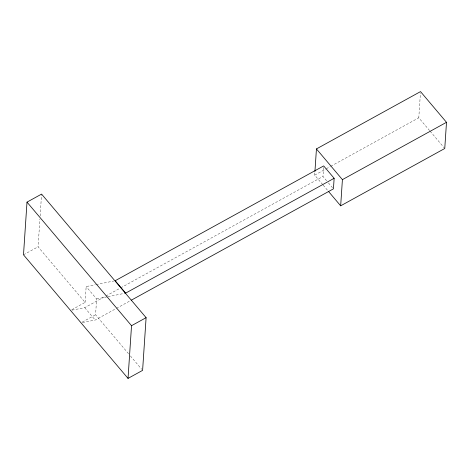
<?xml version="1.0" encoding="UTF-8"?>
<svg xmlns="http://www.w3.org/2000/svg" width="470" height="470" viewBox="0 0 470 470"><rect width="100%" height="100%" fill="white"/><g stroke="black" fill="none" stroke-linecap="round" stroke-linejoin="round"><path stroke-width="0.35" stroke-dasharray="2.35 1.76" d="M71.793 309.724L85.105 302.392L38.076 246.797L39.926 218.985M40.12 216.053L41.577 194.098M85.105 302.392L86.157 286.571L95.363 284.72M128.51 353.71L95.575 314.771L96.626 298.955L86.157 286.571M322.726 184.61L314.7 175.122L314.894 172.208M326.609 180.774L322.966 176.467L323.577 167.314M429.651 130.631L418.788 117.788L420.433 93.054M23.5 254.828L38.076 246.797M314.7 175.122L325.622 169.106M326.262 168.748L330.122 166.627M330.762 166.274L418.788 117.788M71.951 310.147L84.753 307.674L105.304 296.358M105.944 296L120.067 288.222M120.714 287.869L322.966 176.467M82.268 322.103L95.575 314.771M82.42 322.526L95.228 320.052L115.773 308.737M116.413 308.385L130.542 300.6M96.074 284.579L113.781 281.019M96.626 298.955L107.254 296.817M107.959 296.676L125.666 293.115M430.12 131.189L444.291 147.933M328.43 182.93L332.531 187.771M323.201 185.168L327.919 190.75M130.39 355.931L141.664 369.261M84.753 307.674L95.228 320.052"/><path stroke-width="0.7" d="M27.002 202.129L23.5 254.828L128.028 378.397L142.604 370.372L146.105 317.673L41.577 194.098L27.002 202.129L131.53 325.698L128.028 378.397M314.941 171.485L316.439 148.931L420.527 91.603L446.5 122.306L444.761 148.491L340.668 205.825L328.395 191.308M334.141 178.289L125.666 293.115L115.197 280.731L323.671 165.91L334.141 178.289L333.441 188.846L131.183 300.248M340.668 205.825L342.413 179.634L316.439 148.931M342.413 179.634L446.5 122.306M131.53 325.698L146.105 317.673"/></g></svg>
